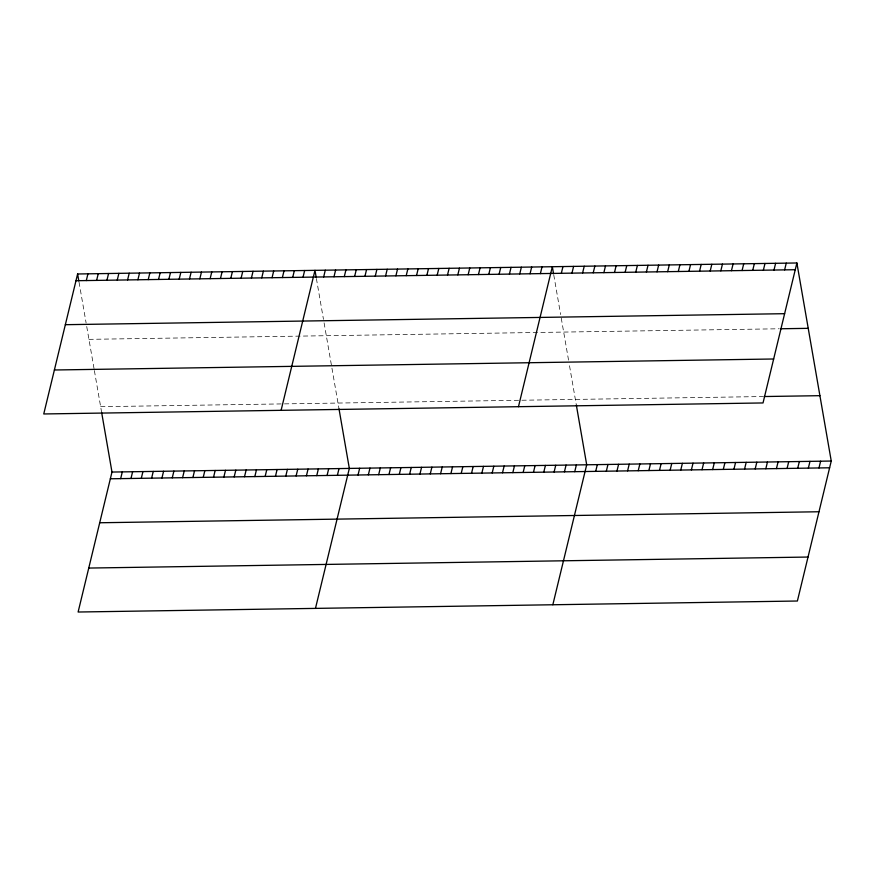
<?xml version="1.0" encoding="UTF-8"?>
<svg xmlns="http://www.w3.org/2000/svg" width="875" height="875" viewBox="0 0 875 875"><rect width="100%" height="100%" fill="white"/><g stroke="black" fill="none" stroke-linecap="round" stroke-linejoin="round"><path stroke-width="0.66" stroke-dasharray="4.38 3.28" d="M88.955 339.347L778.991 328.781M100.636 406.689L762.759 396.55M553.755 274.892L560.634 314.573M561.247 318.073L569.1 363.344M569.516 365.75L576.373 405.256M316.389 278.523L323.477 319.375M324.089 322.875L339.008 408.887M79.034 282.155L86.122 323.006M86.723 326.506L94.172 369.403M94.38 370.606L101.653 412.519"/><path stroke-width="1.31" d="M77.612 273.984L43.75 413.963L763.022 402.948L796.884 262.981L77.612 273.984L78.827 280.984M86.308 280.569L87.938 273.82M96.622 280.405L98.252 273.667M106.947 280.252L108.577 273.503M117.261 280.087L118.891 273.35M127.586 279.934L129.216 273.197M137.9 279.781L139.53 273.033M148.225 279.617L149.855 272.88M101.653 412.519L111.978 472.052L78.116 612.019L797.387 601.016L831.25 461.037L796.884 262.981M158.539 279.464L160.169 272.716M120.662 478.636L122.303 471.887M168.864 279.3L170.494 272.562M130.988 478.472L132.617 471.734M179.178 279.147L180.819 272.398M189.503 278.983L191.133 272.245M141.302 478.319L142.942 471.57M151.627 478.155L153.256 471.417M199.817 278.83L201.458 272.092M161.952 478.002L163.581 471.253M210.142 278.677L211.772 271.928M172.266 477.837L173.895 471.1M220.467 278.512L222.097 271.775M182.591 477.684L184.22 470.947M230.781 278.359L232.411 271.611M241.106 278.195L242.736 271.458M192.905 477.531L194.534 470.783M203.23 477.367L204.859 470.63M251.42 278.042L253.05 271.294M213.544 477.214L215.173 470.466M261.745 277.878L263.375 271.141M223.869 477.05L225.498 470.312M272.059 277.725L273.689 270.988M234.183 476.897L235.812 470.148M282.384 277.572L284.014 270.823M244.508 476.733L246.137 469.995M292.698 277.408L294.339 270.67M303.023 277.255L304.653 270.506M254.822 476.58L256.462 469.831M265.147 476.416L266.777 469.678M281.105 410.331L314.978 270.353L316.192 277.353M275.472 476.262L277.102 469.525M323.663 276.938L325.292 270.189M285.786 476.109L287.416 469.361M333.988 276.773L335.617 270.036M296.111 475.945L297.741 469.208M344.302 276.62L345.931 269.872M306.425 475.792L308.055 469.044M354.627 276.456L356.256 269.719M316.75 475.628L318.38 468.891M364.941 276.303L366.57 269.566M327.064 475.475L328.694 468.727M375.266 276.15L376.895 269.402M337.389 475.311L339.019 468.573M385.58 275.986L387.209 269.248M315.47 608.388L349.333 468.42L339.008 408.887M395.905 275.833L397.534 269.084M358.028 475.005L359.658 468.256M406.219 275.669L407.848 268.931M416.544 275.516L418.173 268.767M368.342 474.841L369.983 468.103M378.667 474.688L380.297 467.939M426.858 275.352L428.498 268.614M388.981 474.523L390.622 467.786M437.183 275.198L438.812 268.461M399.306 474.37L400.936 467.622M447.508 275.045L449.137 268.297M409.631 474.206L411.261 467.469M457.822 274.881L459.452 268.144M419.945 474.053L421.575 467.305M468.147 274.728L469.777 267.98M478.461 274.564L480.091 267.827M430.27 473.889L431.9 467.152M440.584 473.736L442.214 466.998M488.786 274.411L490.416 267.663M450.909 473.583L452.539 466.834M499.1 274.247L500.73 267.509M461.223 473.419L462.853 466.681M509.425 274.094L511.055 267.345M471.548 473.266L473.178 466.517M519.739 273.93L521.369 267.192M530.064 273.777L531.694 267.039M481.863 473.102L483.492 466.364M492.188 472.948L493.817 466.2M540.378 273.623L542.019 266.875M502.502 472.784L504.142 466.047M518.47 406.7L552.333 266.722L553.547 273.722M512.827 472.631L514.456 465.894M561.334 273.295L562.964 266.558M523.152 472.478L524.781 465.73M571.966 273.131L573.595 266.394M533.466 472.314L535.095 465.577M582.597 272.978L584.227 266.23M543.791 472.161L545.42 465.412M593.228 272.814L594.869 266.066M554.105 471.997L555.734 465.259M603.87 272.65L605.5 265.902M564.43 471.844L566.059 465.095M614.502 272.486L616.131 265.738M574.744 471.68L576.373 464.942M625.133 272.322L626.762 265.584M552.836 604.756L586.698 464.778L576.373 405.256M635.764 272.158L637.394 265.42M595.7 471.362L597.33 464.625M646.395 271.994L648.025 265.256M606.331 471.198L607.961 464.461M657.027 271.83L658.656 265.092M616.963 471.034L618.592 464.297M667.658 271.677L669.298 264.928M627.594 470.87L629.223 464.133M678.3 271.512L679.93 264.764M638.225 470.717L639.866 463.969M688.931 271.348L690.561 264.6M648.867 470.553L650.497 463.805M699.562 271.184L701.192 264.436M659.498 470.389L661.128 463.641M710.194 271.02L711.823 264.283M670.13 470.225L671.759 463.477M720.825 270.856L722.455 264.119M680.761 470.061L682.391 463.323M731.456 270.692L733.086 263.955M691.392 469.897L693.022 463.159M742.087 270.528L743.717 263.791M702.023 469.733L703.653 462.995M752.719 270.375L754.359 263.627M712.655 469.569L714.295 462.831M763.361 270.211L764.991 263.462M723.297 469.416L724.927 462.667M773.992 270.047L775.622 263.298M733.928 469.252L735.558 462.503M784.623 269.883L786.253 263.134M744.559 469.087L746.189 462.339M755.191 468.923L756.82 462.175M765.822 468.759L767.452 462.022M776.453 468.595L778.083 461.858M787.084 468.431L788.714 461.694M797.716 468.267L799.356 461.53M808.358 468.114L809.987 461.366M818.989 467.95L820.619 461.202M75.983 280.722L795.255 269.719M65.341 324.691L784.623 313.688M780.314 328.77L808.227 328.333M54.392 369.994L773.664 358.991M764.083 396.539L819.908 395.675M111.978 472.052L831.25 461.037M110.348 478.789L829.62 467.786M99.706 522.758L818.978 511.755M88.747 568.061L808.019 557.047"/></g></svg>
